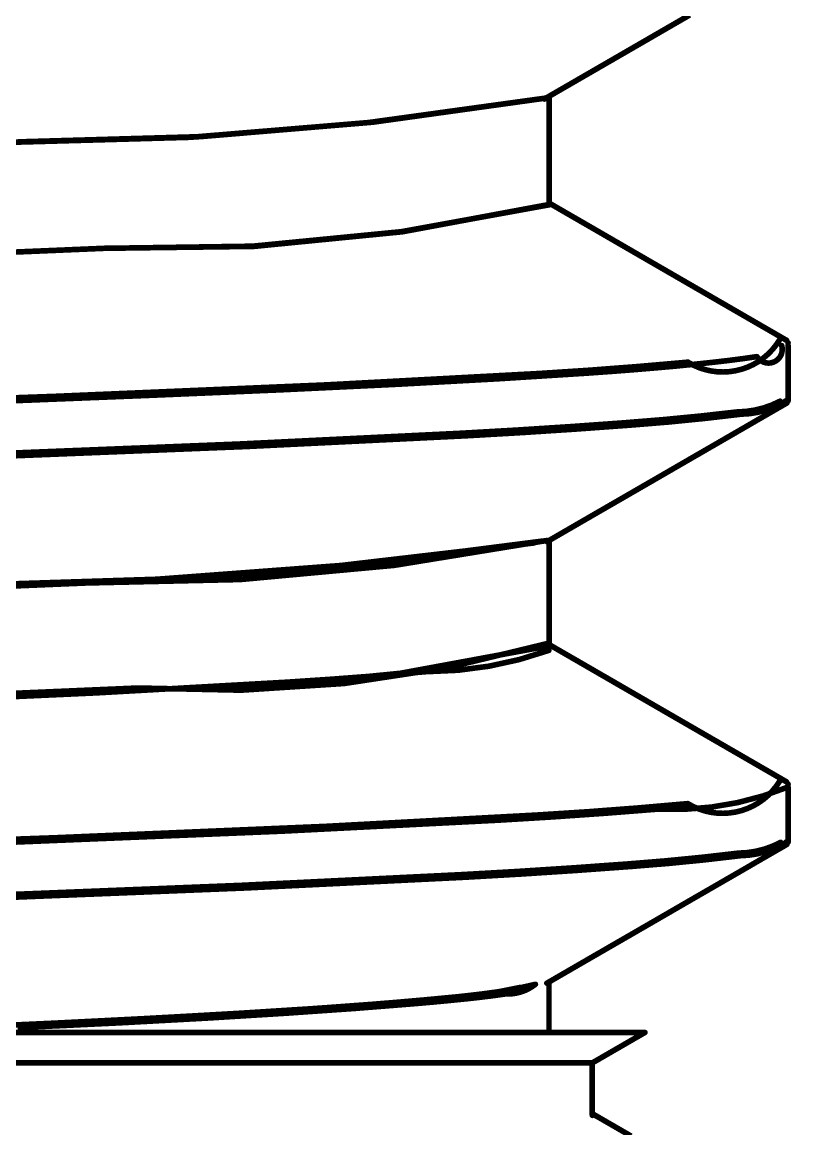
# Model space of a CAD drawing. Header units: inches. Extents: x 90 to 149.8, y 48.7 to 115.2.
# Drawn here: x 122.703 to 124.445, y 103.609 to 106.116 of the extents above; entities that cross this region are included whole.
import ezdxf

# ---------------------------------------------------------------- set-up
doc = ezdxf.new("R2010")
doc.units = ezdxf.units.IN
doc.layers.add('Mechanical 2', color=216, linetype='Continuous')

msp = doc.modelspace()

# ---------------------------------------------------------------- linework, layer by layer
at = {"layer": 'Mechanical 2'}
for points in [[(124.1601, 106.0997, 0.0127, 0.0127, 0), (124.2147, 106.1313, 0.0127, 0.0127, 0)], [(124.1616, 106.1006, 0.0127, 0.0127, 0), (124.216, 106.132, 0.0127, 0.0127, 0)], [(124.1073, 106.0691, 0.0127, 0.0127, 0), (124.1616, 106.1006, 0.0127, 0.0127, 0)], [(124.1054, 106.0681, 0.0127, 0.0127, 0), (124.1601, 106.0997, 0.0127, 0.0127, 0)], [(124.0508, 106.0365, 0.0127, 0.0127, 0), (124.1054, 106.0681, 0.0127, 0.0127, 0)], [(124.0529, 106.0377, 0.0127, 0.0127, 0), (124.1073, 106.0691, 0.0127, 0.0127, 0)], [(123.9961, 106.0049, 0.0127, 0.0127, 0), (124.0508, 106.0365, 0.0127, 0.0127, 0)], [(123.9986, 106.0063, 0.0127, 0.0127, 0), (124.0529, 106.0377, 0.0127, 0.0127, 0)], [(123.8868, 105.9417, 0.0127, 0.0127, 0), (123.9961, 106.0049, 0.0127, 0.0127, 0)], [(123.8899, 105.9435, 0.0127, 0.0127, 0), (123.9986, 106.0063, 0.0127, 0.0127, 0)], [(123.8876, 105.9435, 0.0127, 0.0127, -0.040929), (122.6809, 105.8437, 0.0127, 0.0127, 0)], [(123.8876, 105.9435, 0.0127, 0.0127, -0.041211), (122.7136, 105.8452, 0.0127, 0.0127, 0)], [(123.8975, 105.702, 0.0127, 0.0127, 0), (123.8975, 105.9479, 0.0127, 0.0127, 0)], [(121.4804, 105.7961, 0.0127, 0.0127, 0), (122.7136, 105.8452, 0.0127, 0.0127, 0)], [(123.8962, 105.7018, 0.0127, 0.0127, -0.062052), (122.8871, 105.6034, 0.0127, 0.0127, 0)], [(123.8977, 105.7028, 0.0127, 0.0127, -0.064291), (122.8912, 105.6036, 0.0127, 0.0127, 0)], [(123.8975, 105.7061, 0.0127, 0.0127, 0), (123.9513, 105.675, 0.0127, 0.0127, 0)], [(123.8975, 105.7061, 0.0127, 0.0127, 0), (123.951, 105.6752, 0.0127, 0.0127, 0)], [(123.951, 105.6752, 0.0127, 0.0127, 0), (124.0045, 105.6443, 0.0127, 0.0127, 0)], [(123.9513, 105.675, 0.0127, 0.0127, 0), (124.0052, 105.6439, 0.0127, 0.0127, 0)], [(124.0045, 105.6443, 0.0127, 0.0127, 0), (124.0579, 105.6134, 0.0127, 0.0127, 0)], [(124.0052, 105.6439, 0.0127, 0.0127, 0), (124.059, 105.6127, 0.0127, 0.0127, 0)], [(121.7087, 105.554, 0.0127, 0.0127, 0), (122.8912, 105.6036, 0.0127, 0.0127, 0)], [(121.7135, 105.5542, 0.0127, 0.0127, 0), (122.8871, 105.6034, 0.0127, 0.0127, 0)], [(124.0579, 105.6134, 0.0127, 0.0127, 0), (124.1114, 105.5824, 0.0127, 0.0127, 0)], [(124.059, 105.6127, 0.0127, 0.0127, 0), (124.1128, 105.5816, 0.0127, 0.0127, 0)], [(124.1114, 105.5824, 0.0127, 0.0127, 0), (124.1649, 105.5515, 0.0127, 0.0127, 0)], [(124.1128, 105.5816, 0.0127, 0.0127, 0), (124.1666, 105.5505, 0.0127, 0.0127, 0)], [(124.1649, 105.5515, 0.0127, 0.0127, 0), (124.2183, 105.5206, 0.0127, 0.0127, 0)], [(124.1666, 105.5505, 0.0127, 0.0127, 0), (124.2204, 105.5194, 0.0127, 0.0127, 0)], [(124.2183, 105.5206, 0.0127, 0.0127, 0), (124.2718, 105.4897, 0.0127, 0.0127, 0)], [(124.2204, 105.5194, 0.0127, 0.0127, 0), (124.2743, 105.4883, 0.0127, 0.0127, 0)], [(124.2718, 105.4897, 0.0127, 0.0127, 0), (124.3253, 105.4588, 0.0127, 0.0127, 0)], [(124.2743, 105.4883, 0.0127, 0.0127, 0), (124.3281, 105.4572, 0.0127, 0.0127, 0)], [(124.3253, 105.4588, 0.0127, 0.0127, 0), (124.4322, 105.397, 0.0127, 0.0127, 0)], [(124.3281, 105.4572, 0.0127, 0.0127, 0), (124.4357, 105.395, 0.0127, 0.0127, 0)], [(124.4203, 105.3971, 0.0127, 0.0127, -0.419215), (124.2121, 105.3456, 0.0127, 0.0127, 0)], [(124.4203, 105.3971, 0.0127, 0.0127, -0.419215), (124.2121, 105.3456, 0.0127, 0.0127, 0)], [(124.4246, 105.3831, 0.0127, 0.0127, -0.867089), (124.3684, 105.3581, 0.0127, 0.0127, 0)], [(124.439, 105.3893, 0.0127, 0.0127, 0), (124.439, 105.3895, 0.0127, 0.0127, 0)], [(124.439, 105.2645, 0.0127, 0.0127, 0), (124.439, 105.3831, 0.0127, 0.0127, 0)], [(124.3684, 105.3581, 0.0127, 0.0127, -0.009637), (124.2717, 105.3456, 0.0127, 0.0127, 0)], [(124.2121, 105.3456, 0.0127, 0.0127, -0.008352), (123.8729, 105.3198, 0.0127, 0.0127, 0)], [(124.2121, 105.3456, 0.0127, 0.0127, -0.008352), (123.8729, 105.3198, 0.0127, 0.0127, 0)], [(124.1447, 105.3331, 0.0127, 0.0127, -0.004393), (123.9825, 105.3206, 0.0127, 0.0127, 0)], [(124.2717, 105.3456, 0.0127, 0.0127, -0.006298), (124.1447, 105.3331, 0.0127, 0.0127, 0)], [(123.3921, 105.2941, 0.0127, 0.0127, 0), (123.8729, 105.3198, 0.0127, 0.0127, 0)], [(123.3921, 105.2941, 0.0127, 0.0127, 0), (123.8729, 105.3198, 0.0127, 0.0127, 0)], [(123.5557, 105.2956, 0.0127, 0.0127, 0), (123.7849, 105.3081, 0.0127, 0.0127, 0)], [(123.7849, 105.3081, 0.0127, 0.0127, 0), (123.9825, 105.3206, 0.0127, 0.0127, 0)], [(122.7816, 105.2683, 0.0127, 0.0127, 0), (123.3921, 105.2941, 0.0127, 0.0127, 0)], [(122.7816, 105.2683, 0.0127, 0.0127, 0), (123.3921, 105.2941, 0.0127, 0.0127, 0)], [(122.9974, 105.2706, 0.0127, 0.0127, 0), (123.2935, 105.2831, 0.0127, 0.0127, 0)], [(123.2935, 105.2831, 0.0127, 0.0127, 0), (123.5557, 105.2956, 0.0127, 0.0127, 0)], [(122.0577, 105.2425, 0.0127, 0.0127, 0), (122.7816, 105.2683, 0.0127, 0.0127, 0)], [(122.0577, 105.2425, 0.0127, 0.0127, 0), (122.7816, 105.2683, 0.0127, 0.0127, 0)], [(122.6816, 105.2581, 0.0127, 0.0127, 0), (122.9974, 105.2706, 0.0127, 0.0127, 0)], [(124.421, 105.2572, 0.0127, 0.0127, -0.11862), (124.3238, 105.2329, 0.0127, 0.0127, 0)], [(124.421, 105.2572, 0.0127, 0.0127, -0.11862), (124.3238, 105.2329, 0.0127, 0.0127, 0)], [(124.4243, 105.2521, 0.0127, 0.0127, -0.123244), (124.3324, 105.2277, 0.0127, 0.0127, 0)], [(124.3821, 105.2218, 0.0127, 0.0127, 0), (124.4365, 105.2532, 0.0127, 0.0127, 0)], [(124.4327, 105.2572, 0.0127, 0.0127, 0), (124.4343, 105.2582, 0.0127, 0.0127, 0)], [(124.439, 105.2581, 0.0127, 0.0127, 0), (124.439, 105.2645, 0.0127, 0.0127, 0)], [(124.3238, 105.2329, 0.0127, 0.0127, -0.011904), (124.0729, 105.2087, 0.0127, 0.0127, 0)], [(124.3238, 105.2329, 0.0127, 0.0127, -0.011904), (124.0729, 105.2087, 0.0127, 0.0127, 0)], [(124.3324, 105.2277, 0.0127, 0.0127, -0.012894), (124.0865, 105.2033, 0.0127, 0.0127, 0)], [(124.0729, 105.2086, 0.0127, 0.0127, -0.005539), (123.6947, 105.1844, 0.0127, 0.0127, 0)], [(124.0729, 105.2086, 0.0127, 0.0127, -0.005539), (123.6947, 105.1844, 0.0127, 0.0127, 0)], [(124.0865, 105.2033, 0.0127, 0.0127, -0.005731), (123.7116, 105.1789, 0.0127, 0.0127, 0)], [(124.3277, 105.1903, 0.0127, 0.0127, 0), (124.3821, 105.2218, 0.0127, 0.0127, 0)], [(123.1941, 105.1601, 0.0127, 0.0127, 0), (123.6947, 105.1844, 0.0127, 0.0127, 0)], [(123.1941, 105.1601, 0.0127, 0.0127, 0), (123.6947, 105.1844, 0.0127, 0.0127, 0)], [(123.2124, 105.1545, 0.0127, 0.0127, 0), (123.7116, 105.1789, 0.0127, 0.0127, 0)], [(124.2734, 105.1589, 0.0127, 0.0127, 0), (124.3277, 105.1903, 0.0127, 0.0127, 0)], [(122.5831, 105.1358, 0.0127, 0.0127, 0), (123.1941, 105.1601, 0.0127, 0.0127, 0)], [(122.5831, 105.1358, 0.0127, 0.0127, 0), (123.1941, 105.1601, 0.0127, 0.0127, 0)], [(122.6012, 105.1301, 0.0127, 0.0127, 0), (123.2124, 105.1545, 0.0127, 0.0127, 0)], [(124.219, 105.1275, 0.0127, 0.0127, 0), (124.2734, 105.1589, 0.0127, 0.0127, 0)], [(124.1646, 105.096, 0.0127, 0.0127, 0), (124.219, 105.1275, 0.0127, 0.0127, 0)], [(124.1103, 105.0646, 0.0127, 0.0127, 0), (124.1646, 105.096, 0.0127, 0.0127, 0)], [(124.0559, 105.0332, 0.0127, 0.0127, 0), (124.1103, 105.0646, 0.0127, 0.0127, 0)], [(124.0015, 105.0018, 0.0127, 0.0127, 0), (124.0559, 105.0332, 0.0127, 0.0127, 0)], [(123.8928, 104.9389, 0.0127, 0.0127, 0), (124.0015, 105.0018, 0.0127, 0.0127, 0)], [(123.8633, 104.936, 0.0127, 0.0127, -0.031202), (122.5438, 104.8375, 0.0127, 0.0127, 0)], [(123.8829, 104.9403, 0.0127, 0.0127, -0.035904), (122.6592, 104.8427, 0.0127, 0.0127, 0)], [(123.8927, 104.9416, 0.0127, 0.0127, -0.052156), (122.848, 104.8453, 0.0127, 0.0127, 0)], [(123.8974, 104.702, 0.0127, 0.0127, 0), (123.8974, 104.9416, 0.0127, 0.0127, 0)], [(121.6887, 104.7972, 0.0127, 0.0127, 0), (122.848, 104.8453, 0.0127, 0.0127, 0)], [(123.8916, 104.7018, 0.0127, 0.0127, -0.063554), (122.8868, 104.6034, 0.0127, 0.0127, 0)], [(123.892, 104.7078, 0.0127, 0.0127, -0.086302), (122.9658, 104.6074, 0.0127, 0.0127, 0)], [(123.8974, 104.7059, 0.0127, 0.0127, 0), (123.9512, 104.6748, 0.0127, 0.0127, 0)], [(123.8974, 104.7059, 0.0127, 0.0127, 0), (123.9509, 104.675, 0.0127, 0.0127, 0)], [(123.8969, 104.6926, 0.0127, 0.0127, -0.08527), (123.6213, 104.6445, 0.0127, 0.0127, 0)], [(123.9509, 104.675, 0.0127, 0.0127, 0), (124.0044, 104.6441, 0.0127, 0.0127, 0)], [(123.9512, 104.6748, 0.0127, 0.0127, 0), (124.005, 104.6437, 0.0127, 0.0127, 0)], [(123.6213, 104.6446, 0.0127, 0.0127, -0.006435), (123.3017, 104.6205, 0.0127, 0.0127, 0)], [(124.0044, 104.6441, 0.0127, 0.0127, 0), (124.0579, 104.6132, 0.0127, 0.0127, 0)], [(124.005, 104.6437, 0.0127, 0.0127, 0), (124.0588, 104.6126, 0.0127, 0.0127, 0)], [(121.7124, 104.5541, 0.0127, 0.0127, 0), (122.8868, 104.6034, 0.0127, 0.0127, 0)], [(121.7967, 104.5572, 0.0127, 0.0127, 0), (122.9658, 104.6074, 0.0127, 0.0127, 0)], [(122.3449, 104.5725, 0.0127, 0.0127, 0), (122.8741, 104.5965, 0.0127, 0.0127, 0)], [(122.8741, 104.5965, 0.0127, 0.0127, 0), (123.3017, 104.6205, 0.0127, 0.0127, 0)], [(124.0579, 104.6132, 0.0127, 0.0127, 0), (124.1114, 104.5822, 0.0127, 0.0127, 0)], [(124.0588, 104.6126, 0.0127, 0.0127, 0), (124.1126, 104.5815, 0.0127, 0.0127, 0)], [(124.1114, 104.5822, 0.0127, 0.0127, 0), (124.1648, 104.5513, 0.0127, 0.0127, 0)], [(124.1126, 104.5815, 0.0127, 0.0127, 0), (124.1664, 104.5504, 0.0127, 0.0127, 0)], [(124.1648, 104.5513, 0.0127, 0.0127, 0), (124.2183, 104.5204, 0.0127, 0.0127, 0)], [(124.1664, 104.5504, 0.0127, 0.0127, 0), (124.2202, 104.5193, 0.0127, 0.0127, 0)], [(124.2183, 104.5204, 0.0127, 0.0127, 0), (124.2718, 104.4895, 0.0127, 0.0127, 0)], [(124.2202, 104.5193, 0.0127, 0.0127, 0), (124.274, 104.4882, 0.0127, 0.0127, 0)], [(124.2718, 104.4895, 0.0127, 0.0127, 0), (124.3253, 104.4586, 0.0127, 0.0127, 0)], [(124.274, 104.4882, 0.0127, 0.0127, 0), (124.3278, 104.4571, 0.0127, 0.0127, 0)], [(124.3253, 104.4586, 0.0127, 0.0127, 0), (124.4323, 104.3967, 0.0127, 0.0127, 0)], [(124.3278, 104.4571, 0.0127, 0.0127, 0), (124.4354, 104.3949, 0.0127, 0.0127, 0)], [(124.4204, 104.3971, 0.0127, 0.0127, -0.415912), (124.2118, 104.3455, 0.0127, 0.0127, 0)], [(124.4204, 104.3971, 0.0127, 0.0127, -0.415912), (124.2118, 104.3455, 0.0127, 0.0127, 0)], [(124.439, 104.3831, 0.0127, 0.0127, -0.109603), (124.145, 104.3331, 0.0127, 0.0127, 0)], [(124.439, 104.3893, 0.0127, 0.0127, 0), (124.439, 104.3895, 0.0127, 0.0127, 0)], [(124.439, 104.2645, 0.0127, 0.0127, 0), (124.439, 104.3831, 0.0127, 0.0127, 0)], [(124.2118, 104.3455, 0.0127, 0.0127, -0.008342), (123.8725, 104.3198, 0.0127, 0.0127, 0)], [(124.2118, 104.3455, 0.0127, 0.0127, -0.008342), (123.8725, 104.3198, 0.0127, 0.0127, 0)], [(124.145, 104.3331, 0.0127, 0.0127, -0.006683), (123.7851, 104.3081, 0.0127, 0.0127, 0)], [(123.2931, 104.2831, 0.0127, 0.0127, 0), (123.7851, 104.3081, 0.0127, 0.0127, 0)], [(123.3916, 104.294, 0.0127, 0.0127, 0), (123.8725, 104.3198, 0.0127, 0.0127, 0)], [(123.3916, 104.294, 0.0127, 0.0127, 0), (123.8725, 104.3198, 0.0127, 0.0127, 0)], [(122.6816, 104.2581, 0.0127, 0.0127, 0), (123.2931, 104.2831, 0.0127, 0.0127, 0)], [(122.7812, 104.2683, 0.0127, 0.0127, 0), (123.3916, 104.294, 0.0127, 0.0127, 0)], [(122.7812, 104.2683, 0.0127, 0.0127, 0), (123.3916, 104.294, 0.0127, 0.0127, 0)], [(122.0573, 104.2425, 0.0127, 0.0127, 0), (122.7812, 104.2683, 0.0127, 0.0127, 0)], [(122.0573, 104.2425, 0.0127, 0.0127, 0), (122.7812, 104.2683, 0.0127, 0.0127, 0)], [(124.4222, 104.2577, 0.0127, 0.0127, -0.120455), (124.3271, 104.2334, 0.0127, 0.0127, 0)], [(124.4222, 104.2577, 0.0127, 0.0127, -0.120455), (124.3271, 104.2334, 0.0127, 0.0127, 0)], [(124.4238, 104.2519, 0.0127, 0.0127, -0.122619), (124.3312, 104.2275, 0.0127, 0.0127, 0)], [(124.3818, 104.2216, 0.0127, 0.0127, 0), (124.4362, 104.253, 0.0127, 0.0127, 0)], [(124.4335, 104.2577, 0.0127, 0.0127, 0), (124.4351, 104.2586, 0.0127, 0.0127, 0)], [(124.439, 104.2581, 0.0127, 0.0127, 0), (124.439, 104.2645, 0.0127, 0.0127, 0)], [(124.3271, 104.2334, 0.0127, 0.0127, -0.012255), (124.0779, 104.209, 0.0127, 0.0127, 0)], [(124.3271, 104.2334, 0.0127, 0.0127, -0.012255), (124.0779, 104.209, 0.0127, 0.0127, 0)], [(124.3312, 104.2275, 0.0127, 0.0127, -0.012738), (124.0845, 104.2032, 0.0127, 0.0127, 0)], [(124.3275, 104.1901, 0.0127, 0.0127, 0), (124.3818, 104.2216, 0.0127, 0.0127, 0)], [(124.0779, 104.209, 0.0127, 0.0127, -0.005609), (123.701, 104.1847, 0.0127, 0.0127, 0)], [(124.0779, 104.209, 0.0127, 0.0127, -0.005609), (123.701, 104.1847, 0.0127, 0.0127, 0)], [(124.0845, 104.2032, 0.0127, 0.0127, -0.005702), (123.7091, 104.1788, 0.0127, 0.0127, 0)], [(123.2008, 104.1604, 0.0127, 0.0127, 0), (123.701, 104.1847, 0.0127, 0.0127, 0)], [(123.2008, 104.1604, 0.0127, 0.0127, 0), (123.701, 104.1847, 0.0127, 0.0127, 0)], [(123.2096, 104.1544, 0.0127, 0.0127, 0), (123.7091, 104.1788, 0.0127, 0.0127, 0)], [(124.2731, 104.1587, 0.0127, 0.0127, 0), (124.3275, 104.1901, 0.0127, 0.0127, 0)], [(122.5898, 104.1361, 0.0127, 0.0127, 0), (123.2008, 104.1604, 0.0127, 0.0127, 0)], [(122.5898, 104.1361, 0.0127, 0.0127, 0), (123.2008, 104.1604, 0.0127, 0.0127, 0)], [(122.5985, 104.13, 0.0127, 0.0127, 0), (123.2096, 104.1544, 0.0127, 0.0127, 0)], [(124.2187, 104.1273, 0.0127, 0.0127, 0), (124.2731, 104.1587, 0.0127, 0.0127, 0)], [(124.1643, 104.0958, 0.0127, 0.0127, 0), (124.2187, 104.1273, 0.0127, 0.0127, 0)], [(124.11, 104.0644, 0.0127, 0.0127, 0), (124.1643, 104.0958, 0.0127, 0.0127, 0)], [(124.0556, 104.033, 0.0127, 0.0127, 0), (124.11, 104.0644, 0.0127, 0.0127, 0)], [(124.0012, 104.0016, 0.0127, 0.0127, 0), (124.0556, 104.033, 0.0127, 0.0127, 0)], [(123.8925, 103.9387, 0.0127, 0.0127, 0), (124.0012, 104.0016, 0.0127, 0.0127, 0)], [(123.8326, 103.9292, 0.0127, 0.0127, -0.035952), (123.6992, 103.9088, 0.0127, 0.0127, 0)], [(123.8664, 103.9361, 0.0127, 0.0127, -0.033456), (123.746, 103.9143, 0.0127, 0.0127, 0)], [(123.8664, 103.9361, 0.0127, 0.0127, -0.180432), (123.7984, 103.9143, 0.0127, 0.0127, 0)], [(123.8973, 103.827, 0.0127, 0.0127, 0), (123.8973, 103.9415, 0.0127, 0.0127, 0)], [(123.4657, 103.8883, 0.0127, 0.0127, 0), (123.5917, 103.8986, 0.0127, 0.0127, 0)], [(123.5195, 103.8925, 0.0127, 0.0127, 0), (123.6448, 103.9034, 0.0127, 0.0127, 0)], [(123.5917, 103.8986, 0.0127, 0.0127, 0), (123.6992, 103.9088, 0.0127, 0.0127, 0)], [(123.7103, 103.9033, 0.0127, 0.0127, -0.00465), (123.5944, 103.8924, 0.0127, 0.0127, 0)], [(123.746, 103.9143, 0.0127, 0.0127, -0.007111), (123.6448, 103.9034, 0.0127, 0.0127, 0)], [(123.7984, 103.9143, 0.0127, 0.0127, -0.011333), (123.7103, 103.9033, 0.0127, 0.0127, 0)], [(123.0058, 103.8597, 0.0127, 0.0127, 0), (123.1994, 103.8707, 0.0127, 0.0127, 0)], [(123.1238, 103.8597, 0.0127, 0.0127, 0), (123.3006, 103.8706, 0.0127, 0.0127, 0)], [(123.1528, 103.8679, 0.0127, 0.0127, 0), (123.3196, 103.8781, 0.0127, 0.0127, 0)], [(123.1994, 103.8707, 0.0127, 0.0127, 0), (123.3712, 103.8816, 0.0127, 0.0127, 0)], [(123.3006, 103.8706, 0.0127, 0.0127, 0), (123.4575, 103.8815, 0.0127, 0.0127, 0)], [(123.3196, 103.8781, 0.0127, 0.0127, 0), (123.4657, 103.8883, 0.0127, 0.0127, 0)], [(123.3712, 103.8816, 0.0127, 0.0127, 0), (123.5195, 103.8925, 0.0127, 0.0127, 0)], [(123.4575, 103.8815, 0.0127, 0.0127, 0), (123.5944, 103.8924, 0.0127, 0.0127, 0)], [(122.5362, 103.8372, 0.0127, 0.0127, 0), (122.7618, 103.8474, 0.0127, 0.0127, 0)], [(122.552, 103.8379, 0.0127, 0.0127, 0), (122.7905, 103.8488, 0.0127, 0.0127, 0)], [(122.6932, 103.8379, 0.0127, 0.0127, 0), (122.9234, 103.8488, 0.0127, 0.0127, 0)], [(122.7618, 103.8474, 0.0127, 0.0127, 0), (122.9671, 103.8577, 0.0127, 0.0127, 0)], [(122.7905, 103.8488, 0.0127, 0.0127, 0), (123.0058, 103.8597, 0.0127, 0.0127, 0)], [(122.9234, 103.8488, 0.0127, 0.0127, 0), (123.1238, 103.8597, 0.0127, 0.0127, 0)], [(122.9671, 103.8577, 0.0127, 0.0127, 0), (123.1528, 103.8679, 0.0127, 0.0127, 0)], [(118.4328, 103.827, 0.0127, 0.0127, 0), (124.1146, 103.827, 0.0127, 0.0127, 0)], [(123.9954, 103.7581, 0.0127, 0.0127, 0), (124.1146, 103.827, 0.0127, 0.0127, 0)], [(118.6497, 103.7581, 0.0127, 0.0127, 0), (123.9954, 103.7581, 0.0127, 0.0127, 0)], [(123.9954, 103.6392, 0.0127, 0.0127, 0), (123.9954, 103.7581, 0.0127, 0.0127, 0)], [(123.9954, 103.6431, 0.0127, 0.0127, 0), (124.0394, 103.6177, 0.0127, 0.0127, 0)], [(124.0394, 103.6177, 0.0127, 0.0127, 0), (124.0833, 103.5923, 0.0127, 0.0127, 0)]]:
    msp.add_lwpolyline(points, format="xyseb", dxfattribs=at)
for points in [[(124.1584, 106.1006, 0.00635, 0.00635, 1), (124.1648, 106.1006, 0.00635, 0.00635, 1)], [(124.1584, 106.1006, 0.00635, 0.00635, 1), (124.1648, 106.1006, 0.00635, 0.00635, 1)], [(124.1569, 106.0997, 0.00635, 0.00635, 1), (124.1633, 106.0997, 0.00635, 0.00635, 1)], [(124.1569, 106.0997, 0.00635, 0.00635, 1), (124.1633, 106.0997, 0.00635, 0.00635, 1)], [(124.1023, 106.0681, 0.00635, 0.00635, 1), (124.1086, 106.0681, 0.00635, 0.00635, 1)], [(124.1023, 106.0681, 0.00635, 0.00635, 1), (124.1086, 106.0681, 0.00635, 0.00635, 1)], [(124.1041, 106.0691, 0.00635, 0.00635, 1), (124.1104, 106.0691, 0.00635, 0.00635, 1)], [(124.1041, 106.0691, 0.00635, 0.00635, 1), (124.1104, 106.0691, 0.00635, 0.00635, 1)], [(124.0476, 106.0365, 0.00635, 0.00635, 1), (124.0539, 106.0365, 0.00635, 0.00635, 1)], [(124.0476, 106.0365, 0.00635, 0.00635, 1), (124.0539, 106.0365, 0.00635, 0.00635, 1)], [(124.0497, 106.0377, 0.00635, 0.00635, 1), (124.0561, 106.0377, 0.00635, 0.00635, 1)], [(124.0497, 106.0377, 0.00635, 0.00635, 1), (124.0561, 106.0377, 0.00635, 0.00635, 1)], [(123.9929, 106.0049, 0.00635, 0.00635, 1), (123.9993, 106.0049, 0.00635, 0.00635, 1)], [(123.9929, 106.0049, 0.00635, 0.00635, 1), (123.9993, 106.0049, 0.00635, 0.00635, 1)], [(123.9954, 106.0063, 0.00635, 0.00635, 1), (124.0017, 106.0063, 0.00635, 0.00635, 1)], [(123.9954, 106.0063, 0.00635, 0.00635, 1), (124.0017, 106.0063, 0.00635, 0.00635, 1)], [(123.8836, 105.9417, 0.00635, 0.00635, 1), (123.89, 105.9417, 0.00635, 0.00635, 1)], [(123.8844, 105.9435, 0.00635, 0.00635, 1), (123.8907, 105.9435, 0.00635, 0.00635, 1)], [(123.8844, 105.9435, 0.00635, 0.00635, 1), (123.8908, 105.9435, 0.00635, 0.00635, 1)], [(123.8867, 105.9435, 0.00635, 0.00635, 1), (123.893, 105.9435, 0.00635, 0.00635, 1)], [(123.8944, 105.9479, 0.00635, 0.00635, 1), (123.9007, 105.9479, 0.00635, 0.00635, 1)], [(122.7105, 105.8452, 0.00635, 0.00635, 1), (122.7168, 105.8452, 0.00635, 0.00635, 1)], [(122.7105, 105.8452, 0.00635, 0.00635, 1), (122.7168, 105.8452, 0.00635, 0.00635, 1)], [(123.893, 105.7018, 0.00635, 0.00635, 1), (123.8994, 105.7018, 0.00635, 0.00635, 1)], [(123.8944, 105.7061, 0.00635, 0.00635, 1), (123.9007, 105.7061, 0.00635, 0.00635, 1)], [(123.8944, 105.7061, 0.00635, 0.00635, 1), (123.9007, 105.7061, 0.00635, 0.00635, 1)], [(123.8944, 105.702, 0.00635, 0.00635, 1), (123.9007, 105.702, 0.00635, 0.00635, 1)], [(123.8946, 105.7028, 0.00635, 0.00635, 1), (123.9009, 105.7028, 0.00635, 0.00635, 1)], [(123.9478, 105.6752, 0.00635, 0.00635, 1), (123.9542, 105.6752, 0.00635, 0.00635, 1)], [(123.9478, 105.6752, 0.00635, 0.00635, 1), (123.9542, 105.6752, 0.00635, 0.00635, 1)], [(123.9482, 105.675, 0.00635, 0.00635, 1), (123.9545, 105.675, 0.00635, 0.00635, 1)], [(123.9482, 105.675, 0.00635, 0.00635, 1), (123.9545, 105.675, 0.00635, 0.00635, 1)], [(124.0013, 105.6443, 0.00635, 0.00635, 1), (124.0076, 105.6443, 0.00635, 0.00635, 1)], [(124.0013, 105.6443, 0.00635, 0.00635, 1), (124.0076, 105.6443, 0.00635, 0.00635, 1)], [(124.002, 105.6439, 0.00635, 0.00635, 1), (124.0083, 105.6439, 0.00635, 0.00635, 1)], [(124.002, 105.6439, 0.00635, 0.00635, 1), (124.0083, 105.6439, 0.00635, 0.00635, 1)], [(122.8839, 105.6034, 0.00635, 0.00635, 1), (122.8903, 105.6034, 0.00635, 0.00635, 1)], [(122.8839, 105.6034, 0.00635, 0.00635, 1), (122.8903, 105.6034, 0.00635, 0.00635, 1)], [(122.888, 105.6036, 0.00635, 0.00635, 1), (122.8944, 105.6036, 0.00635, 0.00635, 1)], [(122.888, 105.6036, 0.00635, 0.00635, 1), (122.8944, 105.6036, 0.00635, 0.00635, 1)], [(124.0548, 105.6134, 0.00635, 0.00635, 1), (124.0611, 105.6134, 0.00635, 0.00635, 1)], [(124.0548, 105.6134, 0.00635, 0.00635, 1), (124.0611, 105.6134, 0.00635, 0.00635, 1)], [(124.0558, 105.6127, 0.00635, 0.00635, 1), (124.0622, 105.6127, 0.00635, 0.00635, 1)], [(124.0558, 105.6127, 0.00635, 0.00635, 1), (124.0622, 105.6127, 0.00635, 0.00635, 1)], [(124.1082, 105.5824, 0.00635, 0.00635, 1), (124.1146, 105.5824, 0.00635, 0.00635, 1)], [(124.1082, 105.5824, 0.00635, 0.00635, 1), (124.1146, 105.5824, 0.00635, 0.00635, 1)], [(124.1096, 105.5816, 0.00635, 0.00635, 1), (124.116, 105.5816, 0.00635, 0.00635, 1)], [(124.1096, 105.5816, 0.00635, 0.00635, 1), (124.116, 105.5816, 0.00635, 0.00635, 1)], [(124.1617, 105.5515, 0.00635, 0.00635, 1), (124.168, 105.5515, 0.00635, 0.00635, 1)], [(124.1617, 105.5515, 0.00635, 0.00635, 1), (124.168, 105.5515, 0.00635, 0.00635, 1)], [(124.1634, 105.5505, 0.00635, 0.00635, 1), (124.1698, 105.5505, 0.00635, 0.00635, 1)], [(124.1634, 105.5505, 0.00635, 0.00635, 1), (124.1698, 105.5505, 0.00635, 0.00635, 1)], [(124.2152, 105.5206, 0.00635, 0.00635, 1), (124.2215, 105.5206, 0.00635, 0.00635, 1)], [(124.2152, 105.5206, 0.00635, 0.00635, 1), (124.2215, 105.5206, 0.00635, 0.00635, 1)], [(124.2173, 105.5194, 0.00635, 0.00635, 1), (124.2236, 105.5194, 0.00635, 0.00635, 1)], [(124.2173, 105.5194, 0.00635, 0.00635, 1), (124.2236, 105.5194, 0.00635, 0.00635, 1)], [(124.2686, 105.4897, 0.00635, 0.00635, 1), (124.275, 105.4897, 0.00635, 0.00635, 1)], [(124.2686, 105.4897, 0.00635, 0.00635, 1), (124.275, 105.4897, 0.00635, 0.00635, 1)], [(124.2711, 105.4883, 0.00635, 0.00635, 1), (124.2774, 105.4883, 0.00635, 0.00635, 1)], [(124.2711, 105.4883, 0.00635, 0.00635, 1), (124.2774, 105.4883, 0.00635, 0.00635, 1)], [(124.3221, 105.4588, 0.00635, 0.00635, 1), (124.3284, 105.4588, 0.00635, 0.00635, 1)], [(124.3221, 105.4588, 0.00635, 0.00635, 1), (124.3284, 105.4588, 0.00635, 0.00635, 1)], [(124.3249, 105.4572, 0.00635, 0.00635, 1), (124.3313, 105.4572, 0.00635, 0.00635, 1)], [(124.3249, 105.4572, 0.00635, 0.00635, 1), (124.3313, 105.4572, 0.00635, 0.00635, 1)], [(124.4171, 105.3971, 0.00635, 0.00635, 1), (124.4235, 105.3971, 0.00635, 0.00635, 1)], [(124.4171, 105.3971, 0.00635, 0.00635, 1), (124.4235, 105.3971, 0.00635, 0.00635, 1)], [(124.4214, 105.3831, 0.00635, 0.00635, 1), (124.4277, 105.3831, 0.00635, 0.00635, 1)], [(124.429, 105.397, 0.00635, 0.00635, 1), (124.4354, 105.397, 0.00635, 0.00635, 1)], [(124.4325, 105.395, 0.00635, 0.00635, 1), (124.4389, 105.395, 0.00635, 0.00635, 1)], [(124.4358, 105.3895, 0.00635, 0.00635, 1), (124.4422, 105.3895, 0.00635, 0.00635, 1)], [(124.4358, 105.3893, 0.00635, 0.00635, 1), (124.4422, 105.3893, 0.00635, 0.00635, 1)], [(124.4358, 105.3831, 0.00635, 0.00635, 1), (124.4422, 105.3831, 0.00635, 0.00635, 1)], [(124.3652, 105.3581, 0.00635, 0.00635, 1), (124.3716, 105.3581, 0.00635, 0.00635, 1)], [(124.3652, 105.3581, 0.00635, 0.00635, 1), (124.3716, 105.3581, 0.00635, 0.00635, 1)], [(124.1416, 105.3331, 0.00635, 0.00635, 1), (124.1479, 105.3331, 0.00635, 0.00635, 1)], [(124.1416, 105.3331, 0.00635, 0.00635, 1), (124.1479, 105.3331, 0.00635, 0.00635, 1)], [(124.2089, 105.3456, 0.00635, 0.00635, 1), (124.2153, 105.3456, 0.00635, 0.00635, 1)], [(124.2089, 105.3456, 0.00635, 0.00635, 1), (124.2153, 105.3456, 0.00635, 0.00635, 1)], [(124.2089, 105.3456, 0.00635, 0.00635, 1), (124.2153, 105.3456, 0.00635, 0.00635, 1)], [(124.2089, 105.3456, 0.00635, 0.00635, 1), (124.2153, 105.3456, 0.00635, 0.00635, 1)], [(124.2685, 105.3456, 0.00635, 0.00635, 1), (124.2749, 105.3456, 0.00635, 0.00635, 1)], [(124.2685, 105.3456, 0.00635, 0.00635, 1), (124.2749, 105.3456, 0.00635, 0.00635, 1)], [(123.7818, 105.3081, 0.00635, 0.00635, 1), (123.7881, 105.3081, 0.00635, 0.00635, 1)], [(123.7818, 105.3081, 0.00635, 0.00635, 1), (123.7881, 105.3081, 0.00635, 0.00635, 1)], [(123.8697, 105.3198, 0.00635, 0.00635, 1), (123.8761, 105.3198, 0.00635, 0.00635, 1)], [(123.8697, 105.3198, 0.00635, 0.00635, 1), (123.8761, 105.3198, 0.00635, 0.00635, 1)], [(123.8697, 105.3198, 0.00635, 0.00635, 1), (123.8761, 105.3198, 0.00635, 0.00635, 1)], [(123.8697, 105.3198, 0.00635, 0.00635, 1), (123.8761, 105.3198, 0.00635, 0.00635, 1)], [(123.9793, 105.3206, 0.00635, 0.00635, 1), (123.9856, 105.3206, 0.00635, 0.00635, 1)], [(123.9793, 105.3206, 0.00635, 0.00635, 1), (123.9856, 105.3206, 0.00635, 0.00635, 1)], [(123.2903, 105.2831, 0.00635, 0.00635, 1), (123.2967, 105.2831, 0.00635, 0.00635, 1)], [(123.2903, 105.2831, 0.00635, 0.00635, 1), (123.2967, 105.2831, 0.00635, 0.00635, 1)], [(123.3889, 105.2941, 0.00635, 0.00635, 1), (123.3952, 105.2941, 0.00635, 0.00635, 1)], [(123.3889, 105.2941, 0.00635, 0.00635, 1), (123.3952, 105.2941, 0.00635, 0.00635, 1)], [(123.3889, 105.2941, 0.00635, 0.00635, 1), (123.3952, 105.2941, 0.00635, 0.00635, 1)], [(123.3889, 105.2941, 0.00635, 0.00635, 1), (123.3952, 105.2941, 0.00635, 0.00635, 1)], [(123.5525, 105.2956, 0.00635, 0.00635, 1), (123.5588, 105.2956, 0.00635, 0.00635, 1)], [(123.5525, 105.2956, 0.00635, 0.00635, 1), (123.5588, 105.2956, 0.00635, 0.00635, 1)], [(122.7784, 105.2683, 0.00635, 0.00635, 1), (122.7848, 105.2683, 0.00635, 0.00635, 1)], [(122.7784, 105.2683, 0.00635, 0.00635, 1), (122.7848, 105.2683, 0.00635, 0.00635, 1)], [(122.7784, 105.2683, 0.00635, 0.00635, 1), (122.7848, 105.2683, 0.00635, 0.00635, 1)], [(122.7784, 105.2683, 0.00635, 0.00635, 1), (122.7848, 105.2683, 0.00635, 0.00635, 1)], [(122.9942, 105.2706, 0.00635, 0.00635, 1), (123.0006, 105.2706, 0.00635, 0.00635, 1)], [(122.9942, 105.2706, 0.00635, 0.00635, 1), (123.0006, 105.2706, 0.00635, 0.00635, 1)], [(124.4178, 105.2572, 0.00635, 0.00635, 1), (124.4242, 105.2572, 0.00635, 0.00635, 1)], [(124.4178, 105.2572, 0.00635, 0.00635, 1), (124.4242, 105.2572, 0.00635, 0.00635, 1)], [(124.4211, 105.2521, 0.00635, 0.00635, 1), (124.4274, 105.2521, 0.00635, 0.00635, 1)], [(124.4295, 105.2572, 0.00635, 0.00635, 1), (124.4359, 105.2572, 0.00635, 0.00635, 1)], [(124.4312, 105.2582, 0.00635, 0.00635, 1), (124.4375, 105.2582, 0.00635, 0.00635, 1)], [(124.4333, 105.2532, 0.00635, 0.00635, 1), (124.4397, 105.2532, 0.00635, 0.00635, 1)], [(124.4358, 105.2645, 0.00635, 0.00635, 1), (124.4422, 105.2645, 0.00635, 0.00635, 1)], [(124.4358, 105.2645, 0.00635, 0.00635, 1), (124.4422, 105.2645, 0.00635, 0.00635, 1)], [(124.4358, 105.2581, 0.00635, 0.00635, 1), (124.4422, 105.2581, 0.00635, 0.00635, 1)], [(124.3207, 105.2329, 0.00635, 0.00635, 1), (124.327, 105.2329, 0.00635, 0.00635, 1)], [(124.3207, 105.2329, 0.00635, 0.00635, 1), (124.327, 105.2329, 0.00635, 0.00635, 1)], [(124.3207, 105.2329, 0.00635, 0.00635, 1), (124.327, 105.2329, 0.00635, 0.00635, 1)], [(124.3207, 105.2329, 0.00635, 0.00635, 1), (124.327, 105.2329, 0.00635, 0.00635, 1)], [(124.3293, 105.2277, 0.00635, 0.00635, 1), (124.3356, 105.2277, 0.00635, 0.00635, 1)], [(124.3293, 105.2277, 0.00635, 0.00635, 1), (124.3356, 105.2277, 0.00635, 0.00635, 1)], [(124.0697, 105.2087, 0.00635, 0.00635, 1), (124.076, 105.2087, 0.00635, 0.00635, 1)], [(124.0697, 105.2087, 0.00635, 0.00635, 1), (124.076, 105.2087, 0.00635, 0.00635, 1)], [(124.0697, 105.2086, 0.00635, 0.00635, 1), (124.076, 105.2086, 0.00635, 0.00635, 1)], [(124.0697, 105.2086, 0.00635, 0.00635, 1), (124.076, 105.2086, 0.00635, 0.00635, 1)], [(124.0834, 105.2033, 0.00635, 0.00635, 1), (124.0897, 105.2033, 0.00635, 0.00635, 1)], [(124.0834, 105.2033, 0.00635, 0.00635, 1), (124.0897, 105.2033, 0.00635, 0.00635, 1)], [(124.3789, 105.2218, 0.00635, 0.00635, 1), (124.3853, 105.2218, 0.00635, 0.00635, 1)], [(124.3789, 105.2218, 0.00635, 0.00635, 1), (124.3853, 105.2218, 0.00635, 0.00635, 1)], [(123.6916, 105.1844, 0.00635, 0.00635, 1), (123.6979, 105.1844, 0.00635, 0.00635, 1)], [(123.6916, 105.1844, 0.00635, 0.00635, 1), (123.6979, 105.1844, 0.00635, 0.00635, 1)], [(123.6916, 105.1844, 0.00635, 0.00635, 1), (123.6979, 105.1844, 0.00635, 0.00635, 1)], [(123.6916, 105.1844, 0.00635, 0.00635, 1), (123.6979, 105.1844, 0.00635, 0.00635, 1)], [(123.7085, 105.1789, 0.00635, 0.00635, 1), (123.7148, 105.1789, 0.00635, 0.00635, 1)], [(123.7085, 105.1789, 0.00635, 0.00635, 1), (123.7148, 105.1789, 0.00635, 0.00635, 1)], [(124.3246, 105.1903, 0.00635, 0.00635, 1), (124.3309, 105.1903, 0.00635, 0.00635, 1)], [(124.3246, 105.1903, 0.00635, 0.00635, 1), (124.3309, 105.1903, 0.00635, 0.00635, 1)], [(123.1909, 105.1601, 0.00635, 0.00635, 1), (123.1972, 105.1601, 0.00635, 0.00635, 1)], [(123.1909, 105.1601, 0.00635, 0.00635, 1), (123.1972, 105.1601, 0.00635, 0.00635, 1)], [(123.1909, 105.1601, 0.00635, 0.00635, 1), (123.1972, 105.1601, 0.00635, 0.00635, 1)], [(123.1909, 105.1601, 0.00635, 0.00635, 1), (123.1972, 105.1601, 0.00635, 0.00635, 1)], [(123.2092, 105.1545, 0.00635, 0.00635, 1), (123.2156, 105.1545, 0.00635, 0.00635, 1)], [(123.2092, 105.1545, 0.00635, 0.00635, 1), (123.2156, 105.1545, 0.00635, 0.00635, 1)], [(124.2702, 105.1589, 0.00635, 0.00635, 1), (124.2765, 105.1589, 0.00635, 0.00635, 1)], [(124.2702, 105.1589, 0.00635, 0.00635, 1), (124.2765, 105.1589, 0.00635, 0.00635, 1)], [(124.2158, 105.1275, 0.00635, 0.00635, 1), (124.2222, 105.1275, 0.00635, 0.00635, 1)], [(124.2158, 105.1275, 0.00635, 0.00635, 1), (124.2222, 105.1275, 0.00635, 0.00635, 1)], [(124.1615, 105.096, 0.00635, 0.00635, 1), (124.1678, 105.096, 0.00635, 0.00635, 1)], [(124.1615, 105.096, 0.00635, 0.00635, 1), (124.1678, 105.096, 0.00635, 0.00635, 1)], [(124.1071, 105.0646, 0.00635, 0.00635, 1), (124.1134, 105.0646, 0.00635, 0.00635, 1)], [(124.1071, 105.0646, 0.00635, 0.00635, 1), (124.1134, 105.0646, 0.00635, 0.00635, 1)], [(124.0527, 105.0332, 0.00635, 0.00635, 1), (124.0591, 105.0332, 0.00635, 0.00635, 1)], [(124.0527, 105.0332, 0.00635, 0.00635, 1), (124.0591, 105.0332, 0.00635, 0.00635, 1)], [(123.9983, 105.0018, 0.00635, 0.00635, 1), (124.0047, 105.0018, 0.00635, 0.00635, 1)], [(123.9983, 105.0018, 0.00635, 0.00635, 1), (124.0047, 105.0018, 0.00635, 0.00635, 1)], [(123.8602, 104.936, 0.00635, 0.00635, 1), (123.8665, 104.936, 0.00635, 0.00635, 1)], [(123.8798, 104.9403, 0.00635, 0.00635, 1), (123.8861, 104.9403, 0.00635, 0.00635, 1)], [(123.8895, 104.9416, 0.00635, 0.00635, 1), (123.8958, 104.9416, 0.00635, 0.00635, 1)], [(123.8896, 104.9389, 0.00635, 0.00635, 1), (123.8959, 104.9389, 0.00635, 0.00635, 1)], [(123.8942, 104.9416, 0.00635, 0.00635, 1), (123.9006, 104.9416, 0.00635, 0.00635, 1)], [(122.8448, 104.8453, 0.00635, 0.00635, 1), (122.8511, 104.8453, 0.00635, 0.00635, 1)], [(122.8448, 104.8453, 0.00635, 0.00635, 1), (122.8511, 104.8453, 0.00635, 0.00635, 1)], [(123.8884, 104.7018, 0.00635, 0.00635, 1), (123.8948, 104.7018, 0.00635, 0.00635, 1)], [(123.8889, 104.7078, 0.00635, 0.00635, 1), (123.8952, 104.7078, 0.00635, 0.00635, 1)], [(123.8942, 104.7059, 0.00635, 0.00635, 1), (123.9006, 104.7059, 0.00635, 0.00635, 1)], [(123.8942, 104.7059, 0.00635, 0.00635, 1), (123.9006, 104.7059, 0.00635, 0.00635, 1)], [(123.8942, 104.702, 0.00635, 0.00635, 1), (123.9006, 104.702, 0.00635, 0.00635, 1)], [(123.8937, 104.6926, 0.00635, 0.00635, 1), (123.9, 104.6926, 0.00635, 0.00635, 1)], [(123.9477, 104.675, 0.00635, 0.00635, 1), (123.9541, 104.675, 0.00635, 0.00635, 1)], [(123.9477, 104.675, 0.00635, 0.00635, 1), (123.9541, 104.675, 0.00635, 0.00635, 1)], [(123.948, 104.6748, 0.00635, 0.00635, 1), (123.9544, 104.6748, 0.00635, 0.00635, 1)], [(123.948, 104.6748, 0.00635, 0.00635, 1), (123.9544, 104.6748, 0.00635, 0.00635, 1)], [(123.6181, 104.6445, 0.00635, 0.00635, 1), (123.6245, 104.6445, 0.00635, 0.00635, 1)], [(123.6181, 104.6446, 0.00635, 0.00635, 1), (123.6245, 104.6446, 0.00635, 0.00635, 1)], [(124.0012, 104.6441, 0.00635, 0.00635, 1), (124.0076, 104.6441, 0.00635, 0.00635, 1)], [(124.0012, 104.6441, 0.00635, 0.00635, 1), (124.0076, 104.6441, 0.00635, 0.00635, 1)], [(124.0018, 104.6437, 0.00635, 0.00635, 1), (124.0082, 104.6437, 0.00635, 0.00635, 1)], [(124.0018, 104.6437, 0.00635, 0.00635, 1), (124.0082, 104.6437, 0.00635, 0.00635, 1)], [(122.871, 104.5965, 0.00635, 0.00635, 1), (122.8773, 104.5965, 0.00635, 0.00635, 1)], [(122.871, 104.5965, 0.00635, 0.00635, 1), (122.8773, 104.5965, 0.00635, 0.00635, 1)], [(122.8836, 104.6034, 0.00635, 0.00635, 1), (122.8899, 104.6034, 0.00635, 0.00635, 1)], [(122.8836, 104.6034, 0.00635, 0.00635, 1), (122.8899, 104.6034, 0.00635, 0.00635, 1)], [(122.9626, 104.6074, 0.00635, 0.00635, 1), (122.969, 104.6074, 0.00635, 0.00635, 1)], [(122.9626, 104.6074, 0.00635, 0.00635, 1), (122.969, 104.6074, 0.00635, 0.00635, 1)], [(123.2986, 104.6205, 0.00635, 0.00635, 1), (123.3049, 104.6205, 0.00635, 0.00635, 1)], [(123.2986, 104.6205, 0.00635, 0.00635, 1), (123.3049, 104.6205, 0.00635, 0.00635, 1)], [(124.0547, 104.6132, 0.00635, 0.00635, 1), (124.061, 104.6132, 0.00635, 0.00635, 1)], [(124.0547, 104.6132, 0.00635, 0.00635, 1), (124.061, 104.6132, 0.00635, 0.00635, 1)], [(124.0556, 104.6126, 0.00635, 0.00635, 1), (124.062, 104.6126, 0.00635, 0.00635, 1)], [(124.0556, 104.6126, 0.00635, 0.00635, 1), (124.062, 104.6126, 0.00635, 0.00635, 1)], [(124.1082, 104.5822, 0.00635, 0.00635, 1), (124.1145, 104.5822, 0.00635, 0.00635, 1)], [(124.1082, 104.5822, 0.00635, 0.00635, 1), (124.1145, 104.5822, 0.00635, 0.00635, 1)], [(124.1094, 104.5815, 0.00635, 0.00635, 1), (124.1158, 104.5815, 0.00635, 0.00635, 1)], [(124.1094, 104.5815, 0.00635, 0.00635, 1), (124.1158, 104.5815, 0.00635, 0.00635, 1)], [(124.1617, 104.5513, 0.00635, 0.00635, 1), (124.168, 104.5513, 0.00635, 0.00635, 1)], [(124.1617, 104.5513, 0.00635, 0.00635, 1), (124.168, 104.5513, 0.00635, 0.00635, 1)], [(124.1632, 104.5504, 0.00635, 0.00635, 1), (124.1696, 104.5504, 0.00635, 0.00635, 1)], [(124.1632, 104.5504, 0.00635, 0.00635, 1), (124.1696, 104.5504, 0.00635, 0.00635, 1)], [(124.2151, 104.5204, 0.00635, 0.00635, 1), (124.2215, 104.5204, 0.00635, 0.00635, 1)], [(124.2151, 104.5204, 0.00635, 0.00635, 1), (124.2215, 104.5204, 0.00635, 0.00635, 1)], [(124.217, 104.5193, 0.00635, 0.00635, 1), (124.2234, 104.5193, 0.00635, 0.00635, 1)], [(124.217, 104.5193, 0.00635, 0.00635, 1), (124.2234, 104.5193, 0.00635, 0.00635, 1)], [(124.2686, 104.4895, 0.00635, 0.00635, 1), (124.275, 104.4895, 0.00635, 0.00635, 1)], [(124.2686, 104.4895, 0.00635, 0.00635, 1), (124.275, 104.4895, 0.00635, 0.00635, 1)], [(124.2708, 104.4882, 0.00635, 0.00635, 1), (124.2772, 104.4882, 0.00635, 0.00635, 1)], [(124.2708, 104.4882, 0.00635, 0.00635, 1), (124.2772, 104.4882, 0.00635, 0.00635, 1)], [(124.3221, 104.4586, 0.00635, 0.00635, 1), (124.3285, 104.4586, 0.00635, 0.00635, 1)], [(124.3221, 104.4586, 0.00635, 0.00635, 1), (124.3285, 104.4586, 0.00635, 0.00635, 1)], [(124.3246, 104.4571, 0.00635, 0.00635, 1), (124.3309, 104.4571, 0.00635, 0.00635, 1)], [(124.3246, 104.4571, 0.00635, 0.00635, 1), (124.3309, 104.4571, 0.00635, 0.00635, 1)], [(124.4172, 104.3971, 0.00635, 0.00635, 1), (124.4236, 104.3971, 0.00635, 0.00635, 1)], [(124.4172, 104.3971, 0.00635, 0.00635, 1), (124.4236, 104.3971, 0.00635, 0.00635, 1)], [(124.4291, 104.3967, 0.00635, 0.00635, 1), (124.4354, 104.3967, 0.00635, 0.00635, 1)], [(124.4322, 104.3949, 0.00635, 0.00635, 1), (124.4385, 104.3949, 0.00635, 0.00635, 1)], [(124.4358, 104.3895, 0.00635, 0.00635, 1), (124.4422, 104.3895, 0.00635, 0.00635, 1)], [(124.4358, 104.3893, 0.00635, 0.00635, 1), (124.4422, 104.3893, 0.00635, 0.00635, 1)], [(124.4358, 104.3831, 0.00635, 0.00635, 1), (124.4422, 104.3831, 0.00635, 0.00635, 1)], [(124.4358, 104.3831, 0.00635, 0.00635, 1), (124.4422, 104.3831, 0.00635, 0.00635, 1)], [(124.2086, 104.3455, 0.00635, 0.00635, 1), (124.215, 104.3455, 0.00635, 0.00635, 1)], [(124.2086, 104.3455, 0.00635, 0.00635, 1), (124.215, 104.3455, 0.00635, 0.00635, 1)], [(124.2086, 104.3455, 0.00635, 0.00635, 1), (124.215, 104.3455, 0.00635, 0.00635, 1)], [(124.2086, 104.3455, 0.00635, 0.00635, 1), (124.215, 104.3455, 0.00635, 0.00635, 1)], [(124.1418, 104.3331, 0.00635, 0.00635, 1), (124.1481, 104.3331, 0.00635, 0.00635, 1)], [(124.1418, 104.3331, 0.00635, 0.00635, 1), (124.1481, 104.3331, 0.00635, 0.00635, 1)], [(123.7819, 104.3081, 0.00635, 0.00635, 1), (123.7883, 104.3081, 0.00635, 0.00635, 1)], [(123.7819, 104.3081, 0.00635, 0.00635, 1), (123.7883, 104.3081, 0.00635, 0.00635, 1)], [(123.8694, 104.3198, 0.00635, 0.00635, 1), (123.8757, 104.3198, 0.00635, 0.00635, 1)], [(123.8694, 104.3198, 0.00635, 0.00635, 1), (123.8757, 104.3198, 0.00635, 0.00635, 1)], [(123.8694, 104.3198, 0.00635, 0.00635, 1), (123.8757, 104.3198, 0.00635, 0.00635, 1)], [(123.8694, 104.3198, 0.00635, 0.00635, 1), (123.8757, 104.3198, 0.00635, 0.00635, 1)], [(123.2899, 104.2831, 0.00635, 0.00635, 1), (123.2963, 104.2831, 0.00635, 0.00635, 1)], [(123.2899, 104.2831, 0.00635, 0.00635, 1), (123.2963, 104.2831, 0.00635, 0.00635, 1)], [(123.3885, 104.294, 0.00635, 0.00635, 1), (123.3948, 104.294, 0.00635, 0.00635, 1)], [(123.3885, 104.294, 0.00635, 0.00635, 1), (123.3948, 104.294, 0.00635, 0.00635, 1)], [(123.3885, 104.294, 0.00635, 0.00635, 1), (123.3948, 104.294, 0.00635, 0.00635, 1)], [(123.3885, 104.294, 0.00635, 0.00635, 1), (123.3948, 104.294, 0.00635, 0.00635, 1)], [(122.778, 104.2683, 0.00635, 0.00635, 1), (122.7843, 104.2683, 0.00635, 0.00635, 1)], [(122.778, 104.2683, 0.00635, 0.00635, 1), (122.7843, 104.2683, 0.00635, 0.00635, 1)], [(122.778, 104.2683, 0.00635, 0.00635, 1), (122.7843, 104.2683, 0.00635, 0.00635, 1)], [(122.778, 104.2683, 0.00635, 0.00635, 1), (122.7843, 104.2683, 0.00635, 0.00635, 1)], [(124.419, 104.2577, 0.00635, 0.00635, 1), (124.4254, 104.2577, 0.00635, 0.00635, 1)], [(124.419, 104.2577, 0.00635, 0.00635, 1), (124.4254, 104.2577, 0.00635, 0.00635, 1)], [(124.4206, 104.2519, 0.00635, 0.00635, 1), (124.4269, 104.2519, 0.00635, 0.00635, 1)], [(124.4303, 104.2577, 0.00635, 0.00635, 1), (124.4367, 104.2577, 0.00635, 0.00635, 1)], [(124.432, 104.2586, 0.00635, 0.00635, 1), (124.4383, 104.2586, 0.00635, 0.00635, 1)], [(124.433, 104.253, 0.00635, 0.00635, 1), (124.4394, 104.253, 0.00635, 0.00635, 1)], [(124.4358, 104.2645, 0.00635, 0.00635, 1), (124.4422, 104.2645, 0.00635, 0.00635, 1)], [(124.4358, 104.2645, 0.00635, 0.00635, 1), (124.4422, 104.2645, 0.00635, 0.00635, 1)], [(124.4358, 104.2581, 0.00635, 0.00635, 1), (124.4422, 104.2581, 0.00635, 0.00635, 1)], [(124.3239, 104.2334, 0.00635, 0.00635, 1), (124.3302, 104.2334, 0.00635, 0.00635, 1)], [(124.3239, 104.2334, 0.00635, 0.00635, 1), (124.3302, 104.2334, 0.00635, 0.00635, 1)], [(124.3239, 104.2334, 0.00635, 0.00635, 1), (124.3302, 104.2334, 0.00635, 0.00635, 1)], [(124.3239, 104.2334, 0.00635, 0.00635, 1), (124.3302, 104.2334, 0.00635, 0.00635, 1)], [(124.328, 104.2275, 0.00635, 0.00635, 1), (124.3344, 104.2275, 0.00635, 0.00635, 1)], [(124.328, 104.2275, 0.00635, 0.00635, 1), (124.3344, 104.2275, 0.00635, 0.00635, 1)], [(124.3787, 104.2216, 0.00635, 0.00635, 1), (124.385, 104.2216, 0.00635, 0.00635, 1)], [(124.3787, 104.2216, 0.00635, 0.00635, 1), (124.385, 104.2216, 0.00635, 0.00635, 1)], [(124.0748, 104.209, 0.00635, 0.00635, 1), (124.0811, 104.209, 0.00635, 0.00635, 1)], [(124.0748, 104.209, 0.00635, 0.00635, 1), (124.0811, 104.209, 0.00635, 0.00635, 1)], [(124.0748, 104.209, 0.00635, 0.00635, 1), (124.0811, 104.209, 0.00635, 0.00635, 1)], [(124.0748, 104.209, 0.00635, 0.00635, 1), (124.0811, 104.209, 0.00635, 0.00635, 1)], [(124.0813, 104.2032, 0.00635, 0.00635, 1), (124.0877, 104.2032, 0.00635, 0.00635, 1)], [(124.0813, 104.2032, 0.00635, 0.00635, 1), (124.0877, 104.2032, 0.00635, 0.00635, 1)], [(123.6978, 104.1847, 0.00635, 0.00635, 1), (123.7042, 104.1847, 0.00635, 0.00635, 1)], [(123.6978, 104.1847, 0.00635, 0.00635, 1), (123.7042, 104.1847, 0.00635, 0.00635, 1)], [(123.6978, 104.1847, 0.00635, 0.00635, 1), (123.7042, 104.1847, 0.00635, 0.00635, 1)], [(123.6978, 104.1847, 0.00635, 0.00635, 1), (123.7042, 104.1847, 0.00635, 0.00635, 1)], [(123.7059, 104.1788, 0.00635, 0.00635, 1), (123.7123, 104.1788, 0.00635, 0.00635, 1)], [(123.7059, 104.1788, 0.00635, 0.00635, 1), (123.7123, 104.1788, 0.00635, 0.00635, 1)], [(124.3243, 104.1901, 0.00635, 0.00635, 1), (124.3306, 104.1901, 0.00635, 0.00635, 1)], [(124.3243, 104.1901, 0.00635, 0.00635, 1), (124.3306, 104.1901, 0.00635, 0.00635, 1)], [(123.1976, 104.1604, 0.00635, 0.00635, 1), (123.204, 104.1604, 0.00635, 0.00635, 1)], [(123.1976, 104.1604, 0.00635, 0.00635, 1), (123.204, 104.1604, 0.00635, 0.00635, 1)], [(123.1976, 104.1604, 0.00635, 0.00635, 1), (123.204, 104.1604, 0.00635, 0.00635, 1)], [(123.1976, 104.1604, 0.00635, 0.00635, 1), (123.204, 104.1604, 0.00635, 0.00635, 1)], [(123.2065, 104.1544, 0.00635, 0.00635, 1), (123.2128, 104.1544, 0.00635, 0.00635, 1)], [(123.2065, 104.1544, 0.00635, 0.00635, 1), (123.2128, 104.1544, 0.00635, 0.00635, 1)], [(124.2699, 104.1587, 0.00635, 0.00635, 1), (124.2763, 104.1587, 0.00635, 0.00635, 1)], [(124.2699, 104.1587, 0.00635, 0.00635, 1), (124.2763, 104.1587, 0.00635, 0.00635, 1)], [(124.2155, 104.1273, 0.00635, 0.00635, 1), (124.2219, 104.1273, 0.00635, 0.00635, 1)], [(124.2155, 104.1273, 0.00635, 0.00635, 1), (124.2219, 104.1273, 0.00635, 0.00635, 1)], [(124.1612, 104.0958, 0.00635, 0.00635, 1), (124.1675, 104.0958, 0.00635, 0.00635, 1)], [(124.1612, 104.0958, 0.00635, 0.00635, 1), (124.1675, 104.0958, 0.00635, 0.00635, 1)], [(124.1068, 104.0644, 0.00635, 0.00635, 1), (124.1131, 104.0644, 0.00635, 0.00635, 1)], [(124.1068, 104.0644, 0.00635, 0.00635, 1), (124.1131, 104.0644, 0.00635, 0.00635, 1)], [(124.0524, 104.033, 0.00635, 0.00635, 1), (124.0588, 104.033, 0.00635, 0.00635, 1)], [(124.0524, 104.033, 0.00635, 0.00635, 1), (124.0588, 104.033, 0.00635, 0.00635, 1)], [(123.9981, 104.0016, 0.00635, 0.00635, 1), (124.0044, 104.0016, 0.00635, 0.00635, 1)], [(123.9981, 104.0016, 0.00635, 0.00635, 1), (124.0044, 104.0016, 0.00635, 0.00635, 1)], [(123.8295, 103.9292, 0.00635, 0.00635, 1), (123.8358, 103.9292, 0.00635, 0.00635, 1)], [(123.8632, 103.9361, 0.00635, 0.00635, 1), (123.8696, 103.9361, 0.00635, 0.00635, 1)], [(123.8632, 103.9361, 0.00635, 0.00635, 1), (123.8696, 103.9361, 0.00635, 0.00635, 1)], [(123.8893, 103.9387, 0.00635, 0.00635, 1), (123.8957, 103.9387, 0.00635, 0.00635, 1)], [(123.8941, 103.9415, 0.00635, 0.00635, 1), (123.9005, 103.9415, 0.00635, 0.00635, 1)], [(123.5885, 103.8986, 0.00635, 0.00635, 1), (123.5949, 103.8986, 0.00635, 0.00635, 1)], [(123.5885, 103.8986, 0.00635, 0.00635, 1), (123.5949, 103.8986, 0.00635, 0.00635, 1)], [(123.6416, 103.9034, 0.00635, 0.00635, 1), (123.648, 103.9034, 0.00635, 0.00635, 1)], [(123.6416, 103.9034, 0.00635, 0.00635, 1), (123.648, 103.9034, 0.00635, 0.00635, 1)], [(123.696, 103.9088, 0.00635, 0.00635, 1), (123.7024, 103.9088, 0.00635, 0.00635, 1)], [(123.696, 103.9088, 0.00635, 0.00635, 1), (123.7024, 103.9088, 0.00635, 0.00635, 1)], [(123.7071, 103.9033, 0.00635, 0.00635, 1), (123.7134, 103.9033, 0.00635, 0.00635, 1)], [(123.7071, 103.9033, 0.00635, 0.00635, 1), (123.7134, 103.9033, 0.00635, 0.00635, 1)], [(123.7428, 103.9143, 0.00635, 0.00635, 1), (123.7492, 103.9143, 0.00635, 0.00635, 1)], [(123.7428, 103.9143, 0.00635, 0.00635, 1), (123.7492, 103.9143, 0.00635, 0.00635, 1)], [(123.7952, 103.9143, 0.00635, 0.00635, 1), (123.8016, 103.9143, 0.00635, 0.00635, 1)], [(123.7952, 103.9143, 0.00635, 0.00635, 1), (123.8016, 103.9143, 0.00635, 0.00635, 1)], [(123.1962, 103.8707, 0.00635, 0.00635, 1), (123.2026, 103.8707, 0.00635, 0.00635, 1)], [(123.1962, 103.8707, 0.00635, 0.00635, 1), (123.2026, 103.8707, 0.00635, 0.00635, 1)], [(123.2974, 103.8706, 0.00635, 0.00635, 1), (123.3038, 103.8706, 0.00635, 0.00635, 1)], [(123.2974, 103.8706, 0.00635, 0.00635, 1), (123.3038, 103.8706, 0.00635, 0.00635, 1)], [(123.3164, 103.8781, 0.00635, 0.00635, 1), (123.3228, 103.8781, 0.00635, 0.00635, 1)], [(123.3164, 103.8781, 0.00635, 0.00635, 1), (123.3228, 103.8781, 0.00635, 0.00635, 1)], [(123.368, 103.8816, 0.00635, 0.00635, 1), (123.3744, 103.8816, 0.00635, 0.00635, 1)], [(123.368, 103.8816, 0.00635, 0.00635, 1), (123.3744, 103.8816, 0.00635, 0.00635, 1)], [(123.4543, 103.8815, 0.00635, 0.00635, 1), (123.4607, 103.8815, 0.00635, 0.00635, 1)], [(123.4543, 103.8815, 0.00635, 0.00635, 1), (123.4607, 103.8815, 0.00635, 0.00635, 1)], [(123.4625, 103.8883, 0.00635, 0.00635, 1), (123.4689, 103.8883, 0.00635, 0.00635, 1)], [(123.4625, 103.8883, 0.00635, 0.00635, 1), (123.4689, 103.8883, 0.00635, 0.00635, 1)], [(123.5163, 103.8925, 0.00635, 0.00635, 1), (123.5227, 103.8925, 0.00635, 0.00635, 1)], [(123.5163, 103.8925, 0.00635, 0.00635, 1), (123.5227, 103.8925, 0.00635, 0.00635, 1)], [(123.5912, 103.8924, 0.00635, 0.00635, 1), (123.5976, 103.8924, 0.00635, 0.00635, 1)], [(123.5912, 103.8924, 0.00635, 0.00635, 1), (123.5976, 103.8924, 0.00635, 0.00635, 1)], [(122.7587, 103.8474, 0.00635, 0.00635, 1), (122.765, 103.8474, 0.00635, 0.00635, 1)], [(122.7587, 103.8474, 0.00635, 0.00635, 1), (122.765, 103.8474, 0.00635, 0.00635, 1)], [(122.7873, 103.8488, 0.00635, 0.00635, 1), (122.7937, 103.8488, 0.00635, 0.00635, 1)], [(122.7873, 103.8488, 0.00635, 0.00635, 1), (122.7937, 103.8488, 0.00635, 0.00635, 1)], [(122.9202, 103.8488, 0.00635, 0.00635, 1), (122.9266, 103.8488, 0.00635, 0.00635, 1)], [(122.9202, 103.8488, 0.00635, 0.00635, 1), (122.9266, 103.8488, 0.00635, 0.00635, 1)], [(122.9639, 103.8577, 0.00635, 0.00635, 1), (122.9702, 103.8577, 0.00635, 0.00635, 1)], [(122.9639, 103.8577, 0.00635, 0.00635, 1), (122.9702, 103.8577, 0.00635, 0.00635, 1)], [(123.0026, 103.8597, 0.00635, 0.00635, 1), (123.009, 103.8597, 0.00635, 0.00635, 1)], [(123.0026, 103.8597, 0.00635, 0.00635, 1), (123.009, 103.8597, 0.00635, 0.00635, 1)], [(123.1206, 103.8597, 0.00635, 0.00635, 1), (123.127, 103.8597, 0.00635, 0.00635, 1)], [(123.1206, 103.8597, 0.00635, 0.00635, 1), (123.127, 103.8597, 0.00635, 0.00635, 1)], [(123.1496, 103.8679, 0.00635, 0.00635, 1), (123.156, 103.8679, 0.00635, 0.00635, 1)], [(123.1496, 103.8679, 0.00635, 0.00635, 1), (123.156, 103.8679, 0.00635, 0.00635, 1)], [(123.8941, 103.827, 0.00635, 0.00635, 1), (123.9005, 103.827, 0.00635, 0.00635, 1)], [(124.1114, 103.827, 0.00635, 0.00635, 1), (124.1178, 103.827, 0.00635, 0.00635, 1)], [(124.1114, 103.827, 0.00635, 0.00635, 1), (124.1178, 103.827, 0.00635, 0.00635, 1)], [(123.9923, 103.7581, 0.00635, 0.00635, 1), (123.9986, 103.7581, 0.00635, 0.00635, 1)], [(123.9923, 103.7581, 0.00635, 0.00635, 1), (123.9986, 103.7581, 0.00635, 0.00635, 1)], [(123.9923, 103.7581, 0.00635, 0.00635, 1), (123.9986, 103.7581, 0.00635, 0.00635, 1)], [(123.9923, 103.6431, 0.00635, 0.00635, 1), (123.9986, 103.6431, 0.00635, 0.00635, 1)], [(123.9923, 103.6392, 0.00635, 0.00635, 1), (123.9986, 103.6392, 0.00635, 0.00635, 1)], [(124.0362, 103.6177, 0.00635, 0.00635, 1), (124.0425, 103.6177, 0.00635, 0.00635, 1)], [(124.0362, 103.6177, 0.00635, 0.00635, 1), (124.0425, 103.6177, 0.00635, 0.00635, 1)]]:
    msp.add_lwpolyline(points, format="xyseb", close=True, dxfattribs=at)

doc.saveas('drawing.dxf')
